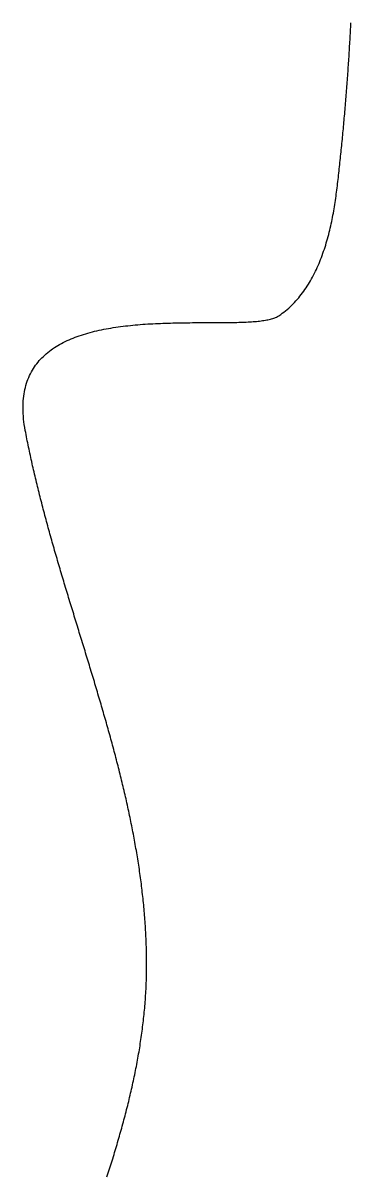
# Model space of a CAD drawing. Header units: metres. Extents: x -45 to 45, y -108 to 108.
# Drawn here: x -29.46 to -21.74, y -27.1 to 0 of the extents above; entities that cross this region are included whole.
import ezdxf

# ---------------------------------------------------------------- set-up
doc = ezdxf.new("R2010")
doc.units = ezdxf.units.M

msp = doc.modelspace()

# ---------------------------------------------------------------- linework, layer by layer
for points in [[(-22.07, -3.929), (-22.065, -3.879), (-22.059, -3.829), (-22.053, -3.78), (-22.047, -3.73), (-22.041, -3.68), (-22.035, -3.631), (-22.03, -3.581), (-22.024, -3.531), (-22.019, -3.481), (-22.013, -3.432), (-22.008, -3.382), (-22.002, -3.332), (-21.997, -3.283), (-21.992, -3.233), (-21.986, -3.183), (-21.981, -3.133), (-21.976, -3.084), (-21.971, -3.034), (-21.966, -2.984), (-21.961, -2.934), (-21.956, -2.885), (-21.951, -2.835), (-21.946, -2.785), (-21.941, -2.735), (-21.936, -2.686), (-21.931, -2.636), (-21.927, -2.586), (-21.922, -2.536), (-21.917, -2.487), (-21.913, -2.437), (-21.908, -2.387), (-21.904, -2.337), (-21.899, -2.287), (-21.895, -2.238), (-21.89, -2.188), (-21.886, -2.138), (-21.882, -2.088), (-21.877, -2.038), (-21.873, -1.989), (-21.869, -1.939), (-21.865, -1.889), (-21.861, -1.839), (-21.857, -1.789), (-21.853, -1.739), (-21.849, -1.69), (-21.845, -1.64), (-21.841, -1.59), (-21.837, -1.54), (-21.833, -1.49), (-21.83, -1.44), (-21.826, -1.391), (-21.822, -1.341), (-21.819, -1.291), (-21.815, -1.241), (-21.811, -1.191), (-21.808, -1.141), (-21.805, -1.092), (-21.801, -1.042), (-21.798, -0.992), (-21.794, -0.942), (-21.791, -0.892), (-21.788, -0.842), (-21.784, -0.792), (-21.781, -0.742), (-21.778, -0.693), (-21.775, -0.643), (-21.772, -0.593), (-21.769, -0.543), (-21.766, -0.493), (-21.763, -0.443), (-21.76, -0.393), (-21.757, -0.343), (-21.754, -0.293), (-21.751, -0.244), (-21.749, -0.194), (-21.746, -0.144), (-21.743, -0.094), (-21.74, -0.044), (-21.738, 0.006)], [(-23.434, -6.886), (-23.394, -6.858), (-23.355, -6.83), (-23.316, -6.801), (-23.279, -6.771), (-23.242, -6.74), (-23.205, -6.709), (-23.17, -6.676), (-23.135, -6.643), (-23.1, -6.609), (-23.067, -6.574), (-23.034, -6.539), (-23.002, -6.503), (-22.97, -6.466), (-22.94, -6.428), (-22.909, -6.39), (-22.88, -6.351), (-22.851, -6.312), (-22.823, -6.272), (-22.795, -6.231), (-22.768, -6.19), (-22.742, -6.148), (-22.716, -6.106), (-22.691, -6.063), (-22.667, -6.02), (-22.643, -5.976), (-22.619, -5.931), (-22.597, -5.887), (-22.574, -5.842), (-22.553, -5.796), (-22.532, -5.75), (-22.511, -5.704), (-22.491, -5.657), (-22.472, -5.61), (-22.453, -5.562), (-22.434, -5.515), (-22.416, -5.467), (-22.399, -5.418), (-22.382, -5.37), (-22.365, -5.321), (-22.349, -5.272), (-22.334, -5.223), (-22.319, -5.173), (-22.304, -5.124), (-22.29, -5.074), (-22.276, -5.024), (-22.263, -4.974), (-22.25, -4.924), (-22.238, -4.874), (-22.226, -4.824), (-22.214, -4.774), (-22.203, -4.723), (-22.192, -4.673), (-22.181, -4.623), (-22.171, -4.572), (-22.162, -4.522), (-22.152, -4.472), (-22.143, -4.422), (-22.134, -4.372), (-22.126, -4.322), (-22.118, -4.272), (-22.11, -4.223), (-22.103, -4.173), (-22.096, -4.124), (-22.089, -4.075), (-22.083, -4.026), (-22.076, -3.977), (-22.07, -3.929)], [(-29.409, -9.586), (-29.422, -9.517), (-29.433, -9.449), (-29.442, -9.382), (-29.449, -9.317), (-29.455, -9.252), (-29.459, -9.189), (-29.462, -9.128), (-29.463, -9.067), (-29.463, -9.008), (-29.461, -8.949), (-29.458, -8.892), (-29.453, -8.837), (-29.447, -8.782), (-29.439, -8.728), (-29.43, -8.676), (-29.42, -8.624), (-29.408, -8.574), (-29.395, -8.525), (-29.38, -8.477), (-29.364, -8.43), (-29.347, -8.384), (-29.329, -8.339), (-29.309, -8.295), (-29.288, -8.252), (-29.266, -8.21), (-29.243, -8.169), (-29.219, -8.129), (-29.193, -8.09), (-29.167, -8.052), (-29.139, -8.015), (-29.11, -7.979), (-29.08, -7.943), (-29.049, -7.909), (-29.017, -7.875), (-28.984, -7.843), (-28.95, -7.811), (-28.914, -7.78), (-28.878, -7.75), (-28.841, -7.721), (-28.804, -7.693), (-28.765, -7.665), (-28.725, -7.638), (-28.685, -7.612), (-28.643, -7.587), (-28.601, -7.563), (-28.558, -7.539), (-28.514, -7.516), (-28.47, -7.494), (-28.425, -7.473), (-28.379, -7.452), (-28.332, -7.432), (-28.285, -7.412), (-28.236, -7.394), (-28.188, -7.376), (-28.138, -7.358), (-28.089, -7.341), (-28.038, -7.325), (-27.987, -7.31), (-27.935, -7.295), (-27.883, -7.28), (-27.83, -7.267), (-27.777, -7.253), (-27.724, -7.241), (-27.67, -7.229), (-27.615, -7.217), (-27.56, -7.206), (-27.505, -7.195), (-27.449, -7.185), (-27.393, -7.176), (-27.337, -7.166), (-27.28, -7.158), (-27.223, -7.149), (-27.166, -7.142), (-27.108, -7.134), (-27.051, -7.127), (-26.993, -7.121), (-26.934, -7.114), (-26.876, -7.109), (-26.818, -7.103), (-26.759, -7.098), (-26.7, -7.093), (-26.641, -7.089), (-26.582, -7.085), (-26.523, -7.081), (-26.464, -7.077), (-26.405, -7.074), (-26.346, -7.071), (-26.287, -7.068), (-26.228, -7.066), (-26.169, -7.064), (-26.11, -7.062), (-26.051, -7.06), (-25.993, -7.058), (-25.934, -7.057), (-25.876, -7.056), (-25.818, -7.054), (-25.76, -7.053), (-25.702, -7.053), (-25.644, -7.052), (-25.587, -7.051), (-25.53, -7.051), (-25.473, -7.05), (-25.417, -7.05), (-25.36, -7.05), (-25.305, -7.05), (-25.249, -7.05), (-25.194, -7.05), (-25.14, -7.049), (-25.085, -7.049), (-25.032, -7.049), (-24.978, -7.049), (-24.925, -7.049), (-24.873, -7.049), (-24.821, -7.049), (-24.77, -7.048), (-24.719, -7.048), (-24.669, -7.048), (-24.62, -7.047), (-24.571, -7.046), (-24.523, -7.046), (-24.475, -7.045), (-24.428, -7.044), (-24.382, -7.042), (-24.337, -7.041), (-24.292, -7.04), (-24.248, -7.038), (-24.205, -7.036), (-24.162, -7.034), (-24.121, -7.031), (-24.08, -7.029), (-24.04, -7.026), (-24.001, -7.023), (-23.963, -7.019), (-23.926, -7.015), (-23.89, -7.011), (-23.854, -7.007), (-23.82, -7.002), (-23.787, -6.997), (-23.754, -6.992), (-23.723, -6.986), (-23.693, -6.98), (-23.663, -6.974), (-23.635, -6.967), (-23.608, -6.96), (-23.582, -6.952), (-23.558, -6.944), (-23.534, -6.935), (-23.512, -6.927), (-23.491, -6.917), (-23.471, -6.907), (-23.452, -6.897), (-23.434, -6.886)], [(-26.552, -22.285), (-26.552, -22.235), (-26.552, -22.185), (-26.552, -22.135), (-26.552, -22.085), (-26.552, -22.036), (-26.553, -21.986), (-26.553, -21.936), (-26.554, -21.887), (-26.555, -21.837), (-26.557, -21.787), (-26.558, -21.738), (-26.559, -21.688), (-26.561, -21.638), (-26.563, -21.589), (-26.565, -21.539), (-26.568, -21.49), (-26.57, -21.44), (-26.573, -21.39), (-26.575, -21.341), (-26.578, -21.291), (-26.581, -21.242), (-26.585, -21.193), (-26.588, -21.143), (-26.592, -21.094), (-26.595, -21.044), (-26.599, -20.995), (-26.603, -20.946), (-26.608, -20.896), (-26.612, -20.847), (-26.617, -20.798), (-26.621, -20.748), (-26.626, -20.699), (-26.631, -20.65), (-26.636, -20.601), (-26.641, -20.551), (-26.647, -20.502), (-26.653, -20.453), (-26.658, -20.404), (-26.664, -20.355), (-26.67, -20.306), (-26.676, -20.256), (-26.683, -20.207), (-26.689, -20.158), (-26.696, -20.109), (-26.702, -20.06), (-26.709, -20.011), (-26.716, -19.962), (-26.723, -19.913), (-26.731, -19.864), (-26.738, -19.815), (-26.746, -19.766), (-26.753, -19.717), (-26.761, -19.668), (-26.769, -19.619), (-26.777, -19.57), (-26.785, -19.521), (-26.793, -19.473), (-26.802, -19.424), (-26.81, -19.375), (-26.819, -19.326), (-26.828, -19.277), (-26.837, -19.228), (-26.846, -19.18), (-26.855, -19.131), (-26.864, -19.082), (-26.873, -19.033), (-26.883, -18.984), (-26.892, -18.936), (-26.902, -18.887), (-26.912, -18.838), (-26.922, -18.789), (-26.932, -18.741), (-26.942, -18.692), (-26.952, -18.643), (-26.962, -18.595), (-26.973, -18.546), (-26.983, -18.497), (-26.994, -18.449), (-27.005, -18.4), (-27.015, -18.352), (-27.026, -18.303), (-27.037, -18.254), (-27.048, -18.206), (-27.06, -18.157), (-27.071, -18.109), (-27.082, -18.06), (-27.094, -18.012), (-27.105, -17.963), (-27.117, -17.914), (-27.129, -17.866), (-27.14, -17.817), (-27.152, -17.769), (-27.164, -17.72), (-27.176, -17.672), (-27.188, -17.624), (-27.201, -17.575), (-27.213, -17.527), (-27.225, -17.478), (-27.238, -17.43), (-27.25, -17.381), (-27.263, -17.333), (-27.275, -17.284), (-27.288, -17.236), (-27.301, -17.188), (-27.314, -17.139), (-27.327, -17.091), (-27.34, -17.042), (-27.353, -16.994), (-27.366, -16.946), (-27.379, -16.897), (-27.392, -16.849), (-27.406, -16.801), (-27.419, -16.752), (-27.432, -16.704), (-27.446, -16.656), (-27.459, -16.607), (-27.473, -16.559), (-27.487, -16.511), (-27.5, -16.462), (-27.514, -16.414), (-27.528, -16.366), (-27.542, -16.317), (-27.556, -16.269), (-27.57, -16.221), (-27.584, -16.172), (-27.598, -16.124), (-27.612, -16.076), (-27.626, -16.028), (-27.64, -15.979), (-27.654, -15.931), (-27.668, -15.883), (-27.683, -15.835), (-27.697, -15.786), (-27.711, -15.738), (-27.726, -15.69), (-27.74, -15.642), (-27.754, -15.593), (-27.769, -15.545), (-27.783, -15.497), (-27.798, -15.449), (-27.812, -15.4), (-27.827, -15.352), (-27.842, -15.304), (-27.856, -15.256), (-27.871, -15.207), (-27.886, -15.159), (-27.9, -15.111), (-27.915, -15.063), (-27.93, -15.014), (-27.944, -14.966), (-27.959, -14.918), (-27.974, -14.87), (-27.989, -14.822), (-28.003, -14.773), (-28.018, -14.725), (-28.033, -14.677), (-28.048, -14.629), (-28.063, -14.58), (-28.077, -14.532), (-28.092, -14.484), (-28.107, -14.436), (-28.122, -14.388), (-28.137, -14.339), (-28.152, -14.291), (-28.166, -14.243), (-28.181, -14.195), (-28.196, -14.146), (-28.211, -14.098), (-28.226, -14.05), (-28.241, -14.002), (-28.255, -13.953), (-28.27, -13.905), (-28.285, -13.857), (-28.3, -13.809), (-28.315, -13.76), (-28.329, -13.712), (-28.344, -13.664), (-28.359, -13.616), (-28.373, -13.567), (-28.388, -13.519), (-28.403, -13.471), (-28.417, -13.423), (-28.432, -13.374), (-28.447, -13.326), (-28.461, -13.278), (-28.476, -13.229), (-28.49, -13.181), (-28.505, -13.133), (-28.519, -13.085), (-28.534, -13.036), (-28.548, -12.988), (-28.562, -12.94), (-28.577, -12.891), (-28.591, -12.843), (-28.605, -12.795), (-28.62, -12.746), (-28.634, -12.698), (-28.648, -12.65), (-28.662, -12.601), (-28.676, -12.553), (-28.69, -12.504), (-28.704, -12.456), (-28.718, -12.408), (-28.732, -12.359), (-28.746, -12.311), (-28.76, -12.263), (-28.773, -12.214), (-28.787, -12.166), (-28.801, -12.117), (-28.814, -12.069), (-28.828, -12.02), (-28.841, -11.972), (-28.855, -11.924), (-28.868, -11.875), (-28.881, -11.827), (-28.895, -11.778), (-28.908, -11.73), (-28.921, -11.681), (-28.934, -11.633), (-28.947, -11.584), (-28.96, -11.536), (-28.973, -11.487), (-28.985, -11.439), (-28.998, -11.39), (-29.011, -11.341), (-29.023, -11.293), (-29.036, -11.244), (-29.048, -11.196), (-29.061, -11.147), (-29.073, -11.098), (-29.085, -11.05), (-29.097, -11.001), (-29.109, -10.953), (-29.121, -10.904), (-29.133, -10.855), (-29.145, -10.807), (-29.157, -10.758), (-29.168, -10.709), (-29.18, -10.661), (-29.191, -10.612), (-29.203, -10.563), (-29.214, -10.514), (-29.225, -10.466), (-29.236, -10.417), (-29.247, -10.368), (-29.258, -10.319), (-29.269, -10.27), (-29.28, -10.222), (-29.29, -10.173), (-29.301, -10.124), (-29.311, -10.075), (-29.321, -10.026), (-29.332, -9.977), (-29.342, -9.928), (-29.352, -9.88), (-29.362, -9.831), (-29.371, -9.782), (-29.381, -9.733), (-29.391, -9.684), (-29.4, -9.635), (-29.409, -9.586)], [(-27.486, -27.152), (-27.471, -27.104), (-27.455, -27.056), (-27.44, -27.008), (-27.425, -26.96), (-27.41, -26.912), (-27.394, -26.865), (-27.379, -26.817), (-27.364, -26.769), (-27.35, -26.721), (-27.335, -26.673), (-27.32, -26.625), (-27.306, -26.577), (-27.291, -26.529), (-27.277, -26.481), (-27.262, -26.433), (-27.248, -26.385), (-27.234, -26.337), (-27.22, -26.289), (-27.206, -26.241), (-27.192, -26.193), (-27.179, -26.145), (-27.165, -26.097), (-27.151, -26.049), (-27.138, -26.001), (-27.125, -25.953), (-27.111, -25.905), (-27.098, -25.857), (-27.085, -25.808), (-27.073, -25.76), (-27.06, -25.712), (-27.047, -25.664), (-27.035, -25.616), (-27.022, -25.567), (-27.01, -25.519), (-26.998, -25.471), (-26.986, -25.423), (-26.974, -25.374), (-26.962, -25.326), (-26.951, -25.278), (-26.939, -25.229), (-26.928, -25.181), (-26.917, -25.133), (-26.906, -25.084), (-26.895, -25.036), (-26.884, -24.987), (-26.873, -24.939), (-26.863, -24.89), (-26.852, -24.842), (-26.842, -24.793), (-26.832, -24.745), (-26.822, -24.696), (-26.812, -24.648), (-26.803, -24.599), (-26.793, -24.55), (-26.784, -24.502), (-26.775, -24.453), (-26.766, -24.404), (-26.757, -24.355), (-26.748, -24.307), (-26.74, -24.258), (-26.731, -24.209), (-26.723, -24.16), (-26.715, -24.111), (-26.707, -24.063), (-26.7, -24.014), (-26.692, -23.965), (-26.685, -23.916), (-26.678, -23.867), (-26.671, -23.818), (-26.664, -23.769), (-26.658, -23.72), (-26.651, -23.671), (-26.645, -23.622), (-26.639, -23.572), (-26.633, -23.523), (-26.627, -23.474), (-26.622, -23.425), (-26.617, -23.376), (-26.611, -23.326), (-26.607, -23.277), (-26.602, -23.228), (-26.597, -23.178), (-26.593, -23.129), (-26.589, -23.08), (-26.585, -23.03), (-26.581, -22.981), (-26.578, -22.931), (-26.575, -22.882), (-26.572, -22.832), (-26.569, -22.783), (-26.566, -22.733), (-26.564, -22.683), (-26.562, -22.634), (-26.56, -22.584), (-26.558, -22.534), (-26.556, -22.484), (-26.555, -22.434), (-26.554, -22.385), (-26.553, -22.335), (-26.552, -22.285)]]:
    msp.add_lwpolyline(points)

doc.saveas('drawing.dxf')
